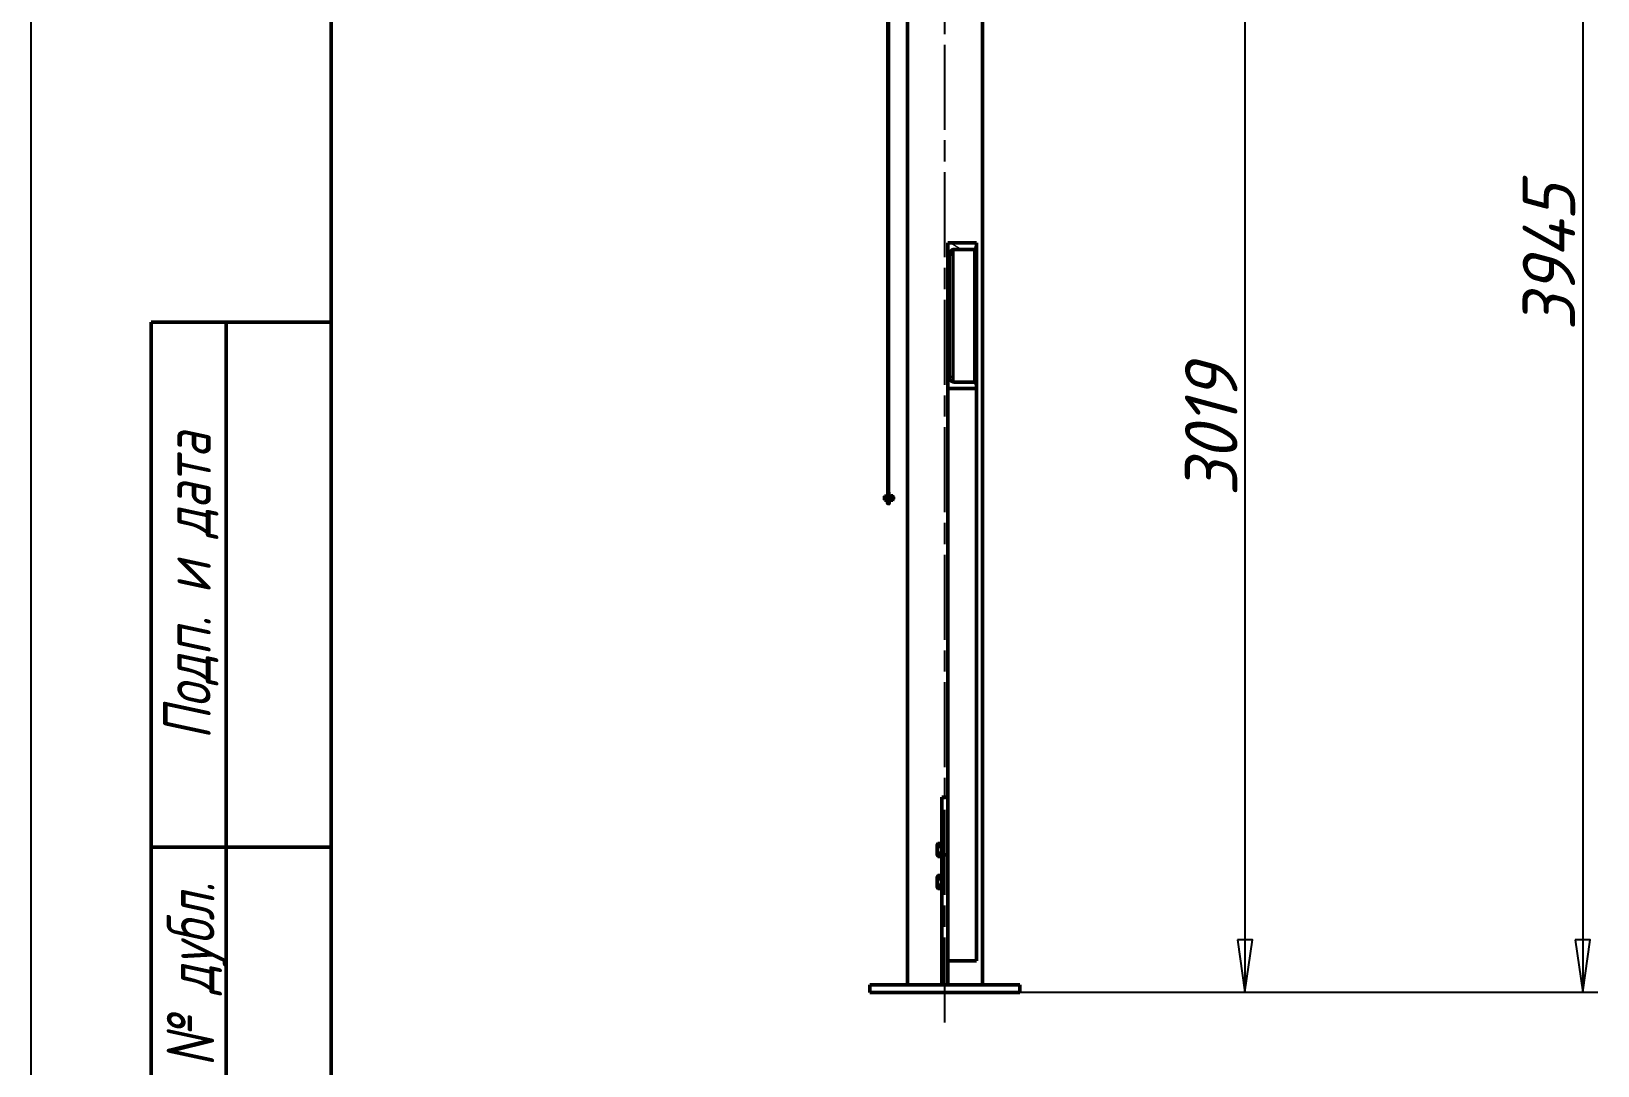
# Model space of a CAD drawing. Header units: millimetres. Extents: x 0 to 25230, y 0 to 17820.
# Drawn here: x 0 to 3133, y 3013 to 5081 of the extents above; entities that cross this region are included whole.
import ezdxf
from ezdxf.enums import TextEntityAlignment as Align

# ---------------------------------------------------------------- set-up
doc = ezdxf.new("R2010")
doc.units = ezdxf.units.MM
doc.header["$LTSCALE"] = 30
doc.linetypes.add('CHAIN', pattern=[0.7087, 0.4724, -0.0591, 0.1181, -0.0591])
for name, color, linetype, lineweight in [('Видимые тонкие (ГОСТ)', 7, 'Continuous', 35), ('Видимый контур (ГОСТ)', 7, 'Continuous', 50), ('Кромка (ГОСТ)', 7, 'Continuous', 50), ('Обозначение (ГОСТ)', 7, 'Continuous', 25), ('Осевая линия (ГОСТ)', 7, 'Continuous', 25), ('Размер (ГОСТ)', 7, 'Continuous', 25), ('Штриховка (ГОСТ)', 7, 'Continuous', 18), ('Эскизная геометрия (ГОСТ)', 7, 'Continuous', 50)]:
    doc.layers.add(name, color=color, linetype=linetype, lineweight=lineweight)
doc.styles.add('Альтернативный текст (ГОСТ)', font='arial.ttf', dxfattribs={"width": 0.8})
doc.styles.add('Обычный текст (ГОСТ)', font='GOST Common Italic.ttf')
doc.styles.add('Стиль текста112', font='GOST Common Italic.ttf', dxfattribs={"width": 0.8})
doc.dimstyles.new('Обычный (ГОСТ)', dxfattribs={"dimscale": 30, "dimtxt": 3.5, "dimasz": 3.5, "dimexe": 1, "dimexo": 0, "dimgap": 0.5, "dimtad": 1, "dimrnd": 1e-08, "dimtxsty": 'Обычный текст (ГОСТ)', "dimblk": 'Filled-1', "dimcen": 0.09, "dimdle": 15, "dimclrd": 256, "dimclre": 256, "dimclrt": 256, "dimazin": 2, "dimtfac": 0.714286, "dimtdec": 3, "dimtmove": 0, "dimatfit": 3, "dimfxl": 1, "dimtolj": 1, "dimlwd": 25, "dimlwe": 25, "dimarcsym": 0})

# ---------------------------------------------------------------- blocks, each defined once
blk = doc.blocks.new('ГОСТ - Доп. графы 1')
at = {"layer": 'Эскизная геометрия (ГОСТ)'}
for p, q in [((-12, 0), (-12, 145)), ((-12, 145), (0, 145)), ((-7, 145), (-7, 0)), ((-12, 110), (-7, 110)), ((-7, 110), (0, 110)), ((-12, 85), (-7, 85)), ((-7, 85), (0, 85)), ((-12, 60), (-7, 60)), ((-7, 60), (0, 60)), ((-12, 25), (-7, 25)), ((-7, 25), (0, 25)), ((0, 0), (-12, 0))]:
    blk.add_line(p, q, dxfattribs=at)
at = {"layer": 'Обозначение (ГОСТ)', "char_height": 3.17, "attachment_point": 5, "rotation": 90, "style": 'Альтернативный текст (ГОСТ)'}
for s, insert, width in [('\\fGOST Common|b0|i1;{\\H3.1700;Подп. и дата}', (-9.37, 127.41), 34.7679), ('\\fGOST Common|b0|i1;{\\H3.1700;Инв. № дубл.}', (-8.95, 97.55), 24.8438), ('\\fGOST Common|b0|i1;{\\H3.1700;Взам. инв. №}', (-9.58, 72.53), 24.8669), ('\\fGOST Common|b0|i1;{\\H3.1700;Подп. и дата}', (-9.5, 42.47), 35.1486), ('\\fGOST Common|b0|i1;{\\H3.1700;Инв. № подл.}', (-9.5, 12.41), 24.9618)]:
    blk.add_mtext(s, dxfattribs=dict(at, insert=insert, width=width))
at = {"layer": 'Обозначение (ГОСТ)', "style": 'Стиль текста112'}
for tag, p in [('Подп._и_дата_2', (-3.53, 127.51)), ('Инв._номер_дубликата', (-3.41, 97.47)), ('Взамен_инв._номера', (-3.46, 72.53)), ('Подп._и_дата_1', (-3.42, 42.35)), ('ИНВЕНТАРНЫЙ_НОМЕР', (-3.33, 12.68))]:
    blk.add_attdef(tag, text='', height=3.17, rotation=90, dxfattribs=at).set_placement(p, align=Align.MIDDLE_CENTER)
blk = doc.blocks.new('Рамки ГОСТ_ граница 594x841_2')
at = {"layer": 'Кромка (ГОСТ)', "lineweight": 25}
blk.add_line((0, 0), (0, 594), dxfattribs=at)
at = {"layer": 'Кромка (ГОСТ)'}
blk.add_line((20, 589), (20, 5), dxfattribs=at)
blk = doc.blocks.new('Filled-1')
at = {"color": 0}
for p, q in [((0, 0), (-1, 0.143)), ((-1, 0.143), (-1, -0.143)), ((-1, 0), (0, 0)), ((-1, -0.143), (0, 0))]:
    blk.add_line(p, q, dxfattribs=at)
at = {"color": 0, "flags": 128}
blk.add_lwpolyline([(-1, -0.143), (0, 0), (-1, 0.143), (-1, -0.143)], dxfattribs=at)
at = {"color": 0}
blk.add_solid([(-1, -0.143), (0, 0), (-1, 0.143), (-1, -0.143)], dxfattribs=at)
blk = doc.blocks.new('*D28')
at = {"layer": 'Defpoints', "color": 0, "linetype": 'Continuous', "transparency": 16777216}
for p in [(3102.7, 6118.3), (1977.3, 3159.6), (3102.7, 3159.6)]:
    blk.add_point(p, dxfattribs=at)
at = {"layer": 'Размер (ГОСТ)', "linetype": 'Continuous', "lineweight": 25, "transparency": 16777216}
for p, q in [((3102.7, 6013.3), (3102.7, 3264.6)), ((1977.3, 3159.6), (3132.7, 3159.6))]:
    blk.add_line(p, q, dxfattribs=at)
at = {"layer": 'Размер (ГОСТ)', "linetype": 'Continuous', "lineweight": 25, "transparency": 16777216, "xscale": 105, "yscale": 105, "zscale": 105}
for p, rotation in [((3102.7, 6118.3), 90), ((3102.7, 3159.6), 270)]:
    blk.add_blockref('Filled-1', p, dxfattribs=dict(at, rotation=rotation))
at = {"layer": 'Размер (ГОСТ)', "linetype": 'Continuous', "lineweight": 25, "transparency": 16777216, "insert": (2982.7, 4482.4), "char_height": 105, "attachment_point": 1, "rotation": 90, "style": 'Обычный текст (ГОСТ)'}
blk.add_mtext('\\A1;3945', dxfattribs=at)
blk = doc.blocks.new('*D29')
at = {"layer": 'Defpoints', "color": 0, "linetype": 'Continuous', "transparency": 16777216}
for p in [(1932.3, 5423.8), (1977.3, 3159.6), (2427.3, 3159.6)]:
    blk.add_point(p, dxfattribs=at)
at = {"layer": 'Размер (ГОСТ)', "linetype": 'Continuous', "lineweight": 25, "transparency": 16777216}
for p, q in [((1932.3, 5423.8), (2457.3, 5423.8)), ((2427.3, 5318.8), (2427.3, 3264.6)), ((1977.3, 3159.6), (2457.3, 3159.6))]:
    blk.add_line(p, q, dxfattribs=at)
at = {"layer": 'Размер (ГОСТ)', "linetype": 'Continuous', "lineweight": 25, "transparency": 16777216, "xscale": 105, "yscale": 105, "zscale": 105}
for p, rotation in [((2427.3, 5423.8), 90), ((2427.3, 3159.6), 270)]:
    blk.add_blockref('Filled-1', p, dxfattribs=dict(at, rotation=rotation))
at = {"layer": 'Размер (ГОСТ)', "linetype": 'Continuous', "lineweight": 25, "transparency": 16777216, "insert": (2307.3, 4151.2), "char_height": 105, "attachment_point": 1, "rotation": 90, "style": 'Обычный текст (ГОСТ)'}
blk.add_mtext('\\A1;3019', dxfattribs=at)

msp = doc.modelspace()

# ---------------------------------------------------------------- hatches: boundary and pattern name
at = {"layer": 'Штриховка (ГОСТ)'}
h = msp.add_hatch(dxfattribs=at)
h.set_pattern_fill('ANSI31', color=256, scale=762, angle=105.0002455, style=0)
h.set_pattern_definition([(150.0002, (0, 0), (-47.6246, -82.4891), [])])
edge = h.paths.add_edge_path()
edge.add_line((1844.3706, 4644.9412), (1886.2206, 4644.9412))
edge.add_ellipse((1886.2206, 4652.9503), major_axis=(0, 8.0091), ratio=0.515038075, start_angle=180, end_angle=270)
edge.add_line((1890.3456, 4652.9503), (1890.3456, 4658.047))
edge.add_line((1890.3456, 4658.047), (1833.3456, 4658.047))
edge.add_line((1833.3456, 4658.047), (1833.3456, 4366.8064))
edge.add_line((1833.3456, 4366.8064), (1890.3456, 4366.8064))
edge.add_line((1890.3456, 4366.8064), (1890.3456, 4371.9031))
edge.add_ellipse((1886.2206, 4371.9031), major_axis=(0, -8.0091), ratio=0.515038075, start_angle=90, end_angle=180)
edge.add_line((1886.2206, 4379.9122), (1844.3706, 4379.9122))
edge.add_ellipse((1844.3706, 4393.7462), major_axis=(0, -13.8339), ratio=0.515038075, start_angle=270, end_angle=360, ccw=False)
edge.add_line((1837.2456, 4393.7462), (1837.2456, 4631.1073))
edge.add_ellipse((1844.3706, 4631.1073), major_axis=(0, 13.8339), ratio=0.515038075, start_angle=0, end_angle=90, ccw=False)

# ---------------------------------------------------------------- linework, layer by layer
at = {"layer": 'Видимые тонкие (ГОСТ)'}
for p, q in [((1844.3706, 4379.9122), (1844.3706, 4644.9412)), ((1886.2206, 4379.9122), (1886.2206, 4644.9412))]:
    msp.add_line(p, q, dxfattribs=at)
at = {"layer": 'Видимый контур (ГОСТ)'}
for p, q in [((1713.3456, 6614.8184), (1713.3456, 4141.0996)), ((1714.0956, 4159.8496), (1714.0956, 6574.209)), ((1752.3456, 3174.5684), (1752.3456, 6086.8184)), ((1902.3456, 3174.5684), (1902.3456, 6086.8184)), ((1890.3456, 4658.047), (1833.3456, 4658.047)), ((1833.3456, 4658.047), (1833.3456, 4366.8064)), ((1844.3706, 4644.9412), (1886.2206, 4644.9412)), ((1890.3456, 4652.9503), (1890.3456, 4658.047)), ((1890.3456, 4371.9031), (1890.3456, 4652.9503)), ((1837.2456, 4393.7462), (1837.2456, 4631.1073)), ((1833.3456, 4366.8064), (1890.3456, 4366.8064)), ((1833.3456, 3457.218), (1833.3456, 4366.8064)), ((1886.2206, 4379.9122), (1844.3706, 4379.9122)), ((1890.3456, 4366.8064), (1890.3456, 4371.9031)), ((1890.3456, 3222.5684), (1890.3456, 4366.8064)), ((1706.5956, 4151.4121), (1706.7039, 4151.5996)), ((1706.5956, 4144.2871), (1706.5956, 4151.4121)), ((1706.5956, 4144.2871), (1706.7039, 4144.0996)), ((1707.0388, 4151.5996), (1706.7039, 4151.5996)), ((1706.7039, 4144.0996), (1707.0388, 4144.0996)), ((1707.0388, 4151.5996), (1709.5956, 4151.5996)), ((1707.0388, 4147.8496), (1709.5956, 4147.8496)), ((1707.0388, 4144.0996), (1709.5956, 4144.0996)), ((1713.3456, 4155.3496), (1709.5956, 4155.3496)), ((1709.5956, 4140.3496), (1709.5956, 4155.3496)), ((1713.1446, 4140.3496), (1709.5956, 4140.3496)), ((1714.8456, 4159.8496), (1714.0956, 4159.8496)), ((1714.8456, 4141.0996), (1714.8456, 4159.8496)), ((1718.5956, 4155.3496), (1714.8456, 4155.3496)), ((1718.5956, 4140.3496), (1715.0466, 4140.3496)), ((1718.5956, 4140.3496), (1718.5956, 4155.3496)), ((1718.5956, 4151.3371), (1719.4956, 4151.3371)), ((1719.4956, 4148.3572), (1718.5956, 4148.0296)), ((1718.5956, 4147.6696), (1719.4956, 4147.9972)), ((1718.5956, 4144.3621), (1719.4956, 4144.3621)), ((1719.4956, 4151.2246), (1720.0471, 4152.1797)), ((1719.4956, 4151.3371), (1719.4956, 4148.3572)), ((1719.4956, 4148.3572), (1719.4956, 4147.9972)), ((1719.4956, 4147.9972), (1719.4956, 4144.3621)), ((1719.4956, 4144.4746), (1720.0471, 4143.5195)), ((1722.6942, 4152.1797), (1720.0471, 4152.1797)), ((1722.6942, 4150.0147), (1720.0471, 4150.0147)), ((1722.6942, 4145.6845), (1720.0471, 4145.6845)), ((1722.6942, 4143.5195), (1720.0471, 4143.5195)), ((1723.2456, 4151.2246), (1722.6942, 4152.1797)), ((1723.2456, 4144.4746), (1722.6942, 4143.5195)), ((1723.2456, 4144.4746), (1723.2456, 4151.2246)), ((1723.2456, 4150.0996), (1724.2206, 4150.0996)), ((1723.2456, 4145.5996), (1724.2206, 4145.5996)), ((1724.2206, 4145.5996), (1724.2206, 4150.0996)), ((1724.5956, 4149.7246), (1724.2206, 4150.0996)), ((1724.5956, 4145.9746), (1724.2206, 4145.5996)), ((1724.5956, 4149.7246), (1724.5956, 4145.9746)), ((1821.3456, 3549.5684), (1833.3456, 3549.5684)), ((1821.3456, 3434.5914), (1821.3456, 3549.5684)), ((1811.9706, 3455.1033), (1813.3002, 3457.4062)), ((1811.9706, 3433.7283), (1811.9706, 3455.1033)), ((1813.3002, 3457.4062), (1821.3456, 3457.4062)), ((1813.3002, 3450.911), (1821.3456, 3450.911)), ((1833.3456, 3457.218), (1833.3456, 3434.5914)), ((1811.9706, 3433.7283), (1813.3002, 3431.4254)), ((1813.3002, 3437.9206), (1821.3456, 3437.9206)), ((1813.3002, 3431.4254), (1821.3456, 3431.4254)), ((1833.3456, 3434.5914), (1821.3456, 3434.5914)), ((1821.3456, 3174.5684), (1821.3456, 3434.5914)), ((1833.3456, 3434.5914), (1833.3456, 3174.5684)), ((1811.9706, 3390.8158), (1813.3002, 3393.1186)), ((1811.9706, 3369.4408), (1811.9706, 3390.8158)), ((1813.3002, 3393.1186), (1821.3456, 3393.1186)), ((1813.3002, 3386.6235), (1821.3456, 3386.6235)), ((1811.9706, 3369.4408), (1813.3002, 3367.1379)), ((1813.3002, 3373.6331), (1821.3456, 3373.6331)), ((1813.3002, 3367.1379), (1821.3456, 3367.1379)), ((1890.3456, 3222.5684), (1833.3456, 3222.5684)), ((1677.3456, 3174.5684), (1977.3456, 3174.5684)), ((1677.3456, 3159.5684), (1677.3456, 3174.5684)), ((1833.3456, 3174.5684), (1821.3456, 3174.5684)), ((1977.3456, 3159.5684), (1977.3456, 3174.5684)), ((1677.3456, 3159.5684), (1977.3456, 3159.5684))]:
    msp.add_line(p, q, dxfattribs=at)
msp.add_circle((1714.0956, 4138.584), 1.125, dxfattribs=at)
for centre, radius, start, end in [((1714.0956, 4138.584), 1.875, 131.8103149, 48.1896851), ((1711.8456, 4141.0996), 1.5, 311.8103149, 0), ((1716.3456, 4141.0996), 1.5, 180, 228.1896851)]:
    msp.add_arc(centre, radius, start, end, dxfattribs=at)
for centre, major_axis, start_param, end_param in [((1844.3706, 4631.1073), (0, 13.8339), 0, 1.570796327), ((1886.2206, 4652.9503), (0, 8.0091), 3.141592654, 4.71238898), ((1844.3706, 4393.7462), (0, -13.8339), 4.71238898, 6.283185307), ((1886.2206, 4371.9031), (0, -8.0091), 1.570796327, 3.141592654)]:
    msp.add_ellipse(centre, major_axis=major_axis, ratio=0.515038075, start_param=start_param, end_param=end_param, dxfattribs=at)
for points, weights in [([(1707.0388, 4147.8496), (1706.4138, 4149.7246), (1707.0388, 4151.5996)], [1.16025403784, 1.33974596216, 1.16025403784]), ([(1707.0388, 4144.0996), (1706.4138, 4145.9746), (1707.0388, 4147.8496)], [1.16025403784, 1.33974596216, 1.16025403784]), ([(1720.0471, 4152.1797), (1719.4221, 4151.0972), (1720.0471, 4150.0147)], [1, 1.15470053838, 1]), ([(1720.0471, 4150.0147), (1719.4221, 4147.8496), (1720.0471, 4145.6845)], [1, 1.15470053838, 1]), ([(1720.0471, 4145.6845), (1719.4221, 4144.602), (1720.0471, 4143.5195)], [1, 1.15470053838, 1]), ([(1722.6942, 4150.0147), (1723.3192, 4151.0972), (1722.6942, 4152.1797)], [1, 1.15470053838, 1]), ([(1722.6942, 4145.6845), (1723.3192, 4147.8496), (1722.6942, 4150.0147)], [1, 1.15470053838, 1]), ([(1722.6942, 4143.5195), (1723.3192, 4144.602), (1722.6942, 4145.6845)], [1, 1.15470053838, 1]), ([(1813.3002, 3450.911), (1811.4252, 3454.1586), (1813.3002, 3457.4062)], [1.16025403784, 1.33974596216, 1.16025403784]), ([(1813.3002, 3437.9206), (1811.4252, 3444.4158), (1813.3002, 3450.911)], [1.16025403784, 1.33974596216, 1.16025403784]), ([(1813.3002, 3431.4254), (1811.4252, 3434.673), (1813.3002, 3437.9206)], [1.16025403784, 1.33974596216, 1.16025403784]), ([(1813.3002, 3386.6235), (1811.4252, 3389.871), (1813.3002, 3393.1186)], [1.16025403784, 1.33974596216, 1.16025403784]), ([(1813.3002, 3373.6331), (1811.4252, 3380.1283), (1813.3002, 3386.6235)], [1.16025403784, 1.33974596216, 1.16025403784]), ([(1813.3002, 3367.1379), (1811.4252, 3370.3855), (1813.3002, 3373.6331)], [1.16025403784, 1.33974596216, 1.16025403784])]:
    msp.add_rational_spline(points, weights, degree=2, dxfattribs=at)
at = {"layer": 'Осевая линия (ГОСТ)', "linetype": 'CHAIN', "ltscale": 11.993792}
msp.add_line((1827.3456, 3099.5684), (1827.3456, 6161.8184), dxfattribs=at)

# ---------------------------------------------------------------- block references
at = {"xscale": 30, "yscale": 30, "zscale": 30}
for name, p in [('Рамки ГОСТ_ граница 594x841_2', (0, 0)), ('ГОСТ - Доп. графы 1', (600, 150))]:
    msp.add_blockref(name, p, dxfattribs=at)

# ---------------------------------------------------------------- dimensions: what is measured, and where the dimension line sits
at = {"layer": 'Размер (ГОСТ)', "linetype": 'Continuous', "lineweight": 25}
for base, p1, override, picture, middle in [((3102.7122, 3159.5684), (3102.7122, 6118.3184), {"dimgap": 0.5, "dimdec": 2, "dimlfac": 1.333333, "dimse1": 1, "dimtol": 0, "dimlim": 0, "dimtp": 0, "dimtm": 0, "dimtdec": 3, "dimtofl": 0, "dimatfit": 1}, '*D28', (3102.7122, 4638.9434)), ((2427.3456, 3159.5684), (1932.3456, 5423.8184), {"dimgap": 0.5, "dimdec": 2, "dimlfac": 1.333333, "dimtol": 0, "dimlim": 0, "dimtp": 0, "dimtm": 0, "dimtdec": 3, "dimtofl": 0, "dimatfit": 1}, '*D29', (2427.3456, 4291.6934))]:
    dim = msp.add_linear_dim(base=base, p1=p1, p2=(1977.3456, 3159.5684), angle=270, dimstyle='Обычный (ГОСТ)', override=override, dxfattribs=at)
    dim.commit()
    dim.dimension.update_dxf_attribs({"geometry": picture, "text_midpoint": middle, "dimtype": 160})

doc.saveas('drawing.dxf')
